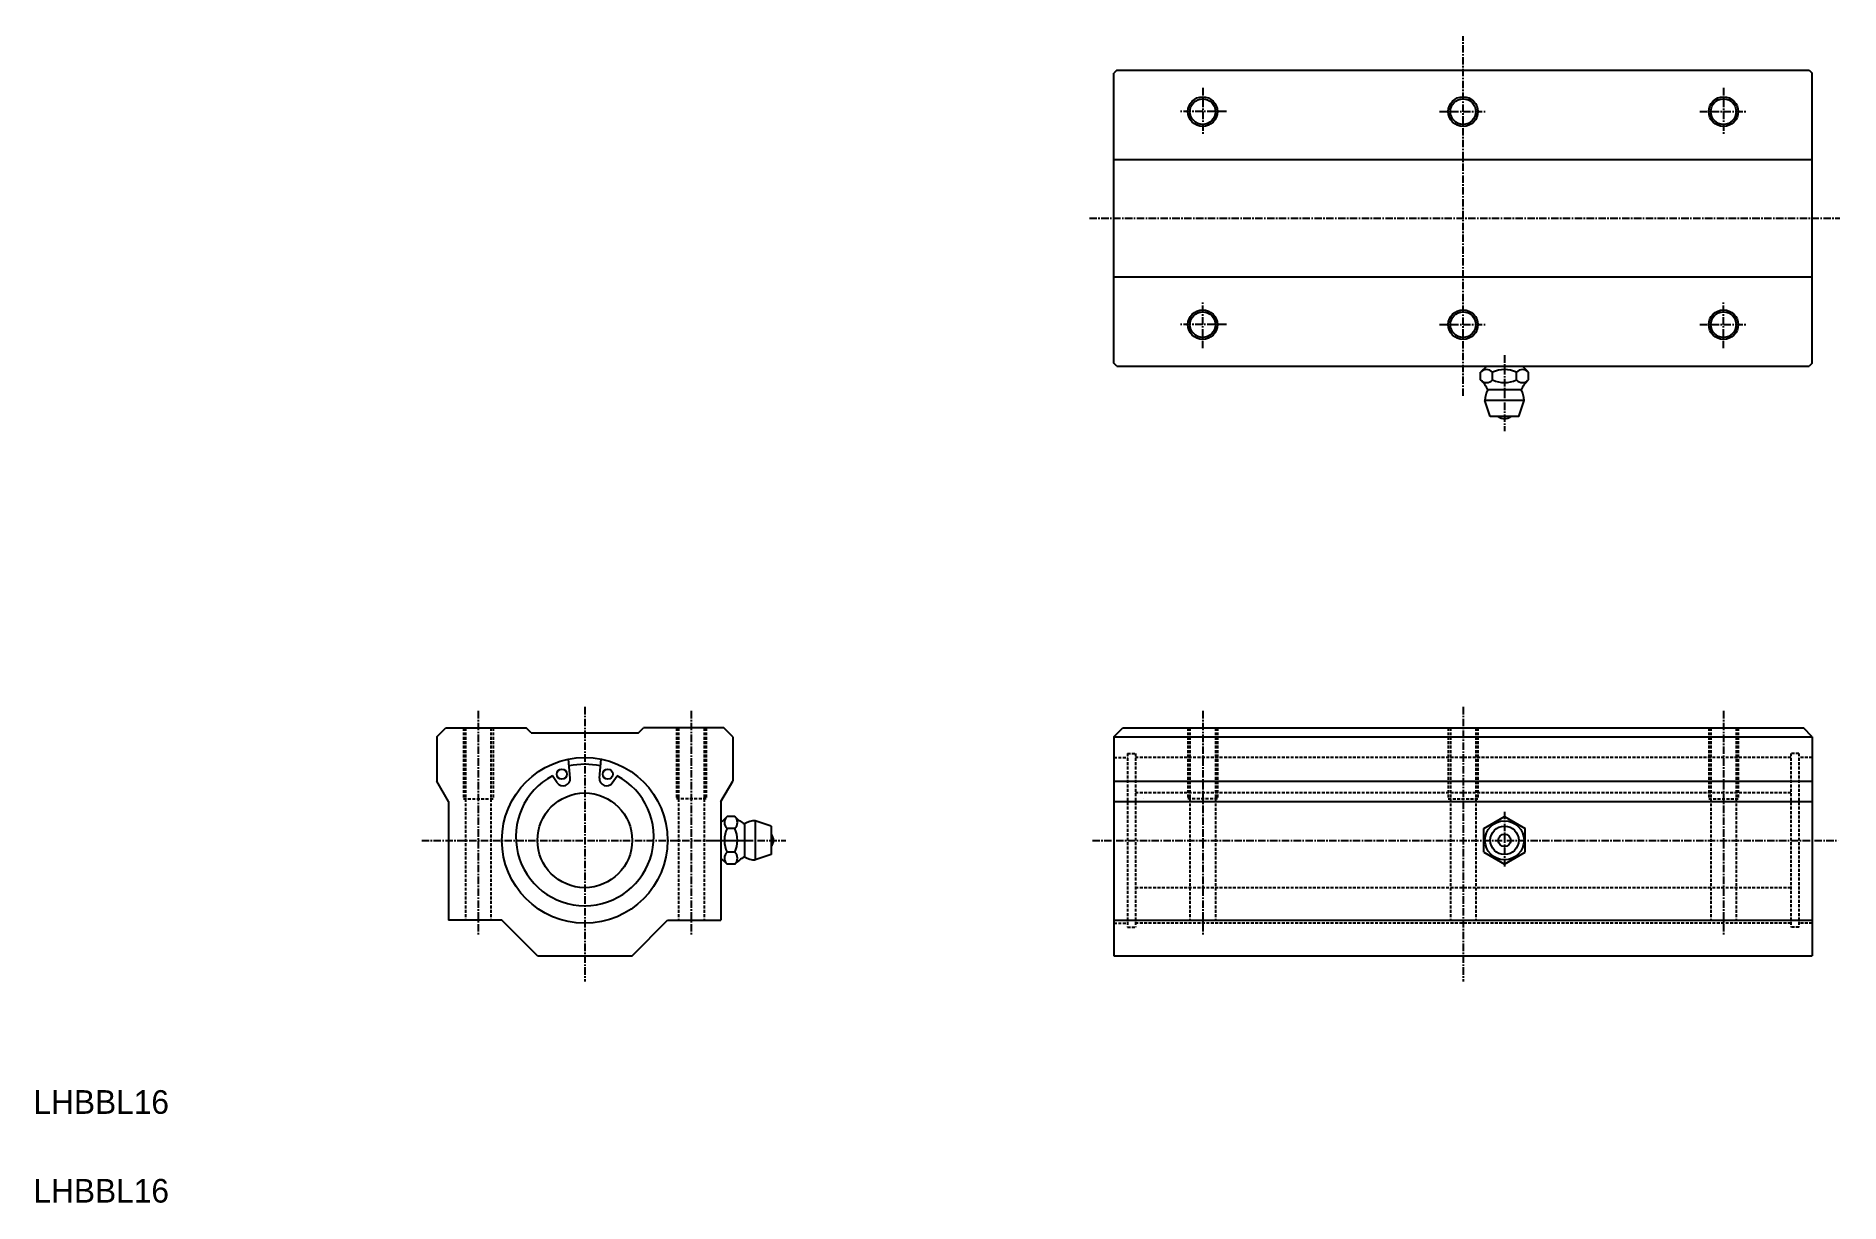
# Model space of a CAD drawing. Extents: x 10 to 315, y 10 to 207.
import ezdxf

# ---------------------------------------------------------------- set-up
doc = ezdxf.new("R2010")
doc.units = 0
doc.linetypes.add('CENTER', pattern=[2, 1.25, -0.25, 0.25, -0.25])
doc.linetypes.add('DASHED', pattern=[0.75, 0.5, -0.25])
doc.layers.get('0').update_dxf_attribs({"linetype": 'CONTINUOUS'})
doc.layers.add('CENTER', color=1, linetype='CENTER')

# ---------------------------------------------------------------- blocks, each defined once
blk = doc.blocks.new('A$C75322640')
at = {"color": 7, "linetype": 'CONTINUOUS'}
for p, q in [((-3, 0), (-4.04, -1.04)), ((0, 0), (0, 0)), ((-4.04, -2.34), (-4.04, -1.04)), ((-2.02, -2.34), (-2.02, -1.04)), ((2.02, -2.34), (2.02, -1.04)), ((4.04, -1.04), (3.13, -0.13)), ((4.04, -2.34), (4.04, -1.04)), ((-2.4, -8.5), (-3.3, -5.8)), ((3.3, -5.8), (-3.3, -5.8)), ((2.8, -4), (-2.8, -4)), ((2.4, -8.5), (3.3, -5.8)), ((-1.05, -8.5), (-2.4, -8.5)), ((1.05, -8.5), (-1.05, -8.5)), ((2.4, -8.5), (1.05, -8.5))]:
    blk.add_line(p, q, dxfattribs=at)
for centre, radius, start, end in [((-3.03, -1.95), 1.36, 41.9851, 138.0149), ((-3.03, -1.43), 1.36, 221.9851, 318.0149), ((-8.15, -6.71), 6, 26.874, 46.757), ((0, -5.35), 4.76, 64.8911, 115.1089), ((0, 1.97), 4.76, 244.8911, 295.1089), ((3.03, -1.95), 1.36, 41.985, 138.0149), ((3.03, -1.43), 1.36, 221.9851, 318.015), ((8.15, -6.71), 6, 135.0047, 153.126), ((0.19, -5.8), 3.49, 148.9518, 180), ((-0.19, -5.8), 3.49, 0, 31.0482), ((0, -7.33), 1.57, 228.2478, 311.7522)]:
    blk.add_arc(centre, radius, start, end, dxfattribs=at)
blk = doc.blocks.new('A$C38B63311')
at = {"layer": 'CENTER', "color": 1, "linetype": 'CENTER'}
blk.add_line((0, 1.82), (0, -10.98), dxfattribs=at)
at = {"color": 7, "linetype": 'CONTINUOUS'}
blk.add_blockref('A$C75322640', (0, 0), dxfattribs=at)
blk = doc.blocks.new('A$C0BF40FBB')
at = {"color": 7, "linetype": 'CONTINUOUS'}
for p, q in [((-3.5, 2.021), (0, 4.041)), ((0, 4.041), (3.5, 2.021)), ((-3.5, -2.021), (-3.5, 2.021)), ((3.5, -2.021), (3.5, 2.021)), ((-3.5, -2.021), (0, -4.041)), ((0, -4.041), (3.5, -2.021))]:
    blk.add_line(p, q, dxfattribs=at)
for radius in [3.3, 2.4, 1.049]:
    blk.add_circle((0, 0), radius, dxfattribs=at)

msp = doc.modelspace()

# ---------------------------------------------------------------- linework, layer by layer
at = {"color": 7, "linetype": 'CONTINUOUS'}
for p, q in [((193.05, 201.37), (192.55, 200.87)), ((193.05, 201.37), (310.05, 201.37)), ((310.05, 201.37), (310.55, 200.87)), ((192.55, 151.87), (192.55, 200.87)), ((310.55, 151.87), (310.55, 200.87)), ((192.55, 186.27), (310.55, 186.27)), ((192.55, 166.47), (310.55, 166.47)), ((193.05, 151.37), (192.55, 151.87)), ((193.05, 151.37), (310.05, 151.37)), ((310.55, 151.87), (310.05, 151.37)), ((78.15, 88.72), (79.65, 90.22)), ((78.15, 88.72), (78.15, 81.22)), ((79.65, 90.22), (93.25, 90.22)), ((94.1, 89.37), (93.25, 90.22)), ((94.1, 89.37), (112.2, 89.37)), ((112.2, 89.37), (113.05, 90.22)), ((126.65, 90.22), (113.05, 90.22)), ((128.15, 88.72), (126.65, 90.22)), ((128.15, 88.72), (128.15, 81.22)), ((192.55, 88.72), (194.05, 90.22)), ((192.55, 88.72), (310.55, 88.72)), ((192.55, 88.72), (192.55, 51.72)), ((194.05, 90.22), (309.05, 90.22)), ((310.55, 88.72), (309.05, 90.22)), ((310.55, 88.72), (310.55, 51.72)), ((100.69, 81.75), (100.41, 84.95)), ((105.62, 81.75), (105.9, 84.95)), ((80.15, 77.76), (78.15, 81.22)), ((98.51, 80.96), (97.7, 82.12)), ((107.8, 80.96), (108.61, 82.12)), ((126.15, 77.76), (128.15, 81.22)), ((192.55, 81.22), (310.55, 81.22)), ((80.15, 77.76), (80.15, 57.72)), ((126.15, 77.76), (126.15, 57.72)), ((192.55, 77.76), (310.55, 77.76)), ((197.55, 78.22), (197.55, 78.22)), ((208.8, 78.22), (208.8, 78.22)), ((89.15, 57.72), (80.15, 57.72)), ((95.15, 51.72), (89.15, 57.72)), ((111.15, 51.72), (117.15, 57.72)), ((117.15, 57.72), (126.15, 57.72)), ((192.55, 57.72), (310.55, 57.72)), ((95.15, 51.72), (111.15, 51.72)), ((192.55, 51.72), (310.55, 51.72))]:
    msp.add_line(p, q, dxfattribs=at)
at = {"color": 3, "linetype": 'DASHED'}
for p, q in [((82.65, 90.22), (82.65, 78.22)), ((83, 90.22), (83, 57.72)), ((87.3, 90.22), (87.3, 57.72)), ((87.65, 90.22), (87.65, 78.22)), ((118.65, 90.22), (118.65, 78.22)), ((119, 90.22), (119, 57.72)), ((123.3, 90.22), (123.3, 57.72)), ((123.65, 90.22), (123.65, 78.22)), ((205.05, 90.22), (205.05, 78.22)), ((205.4, 90.22), (205.4, 57.72)), ((209.7, 90.22), (209.7, 57.72)), ((210.05, 90.22), (210.05, 78.22)), ((249.05, 90.22), (249.05, 78.22)), ((249.4, 90.22), (249.4, 57.72)), ((253.7, 90.22), (253.7, 57.72)), ((254.05, 90.22), (254.05, 78.22)), ((293.05, 90.22), (293.05, 78.22)), ((293.4, 90.22), (293.4, 57.72)), ((297.7, 90.22), (297.7, 57.72)), ((298.05, 90.22), (298.05, 78.22)), ((194.83, 85.92), (194.83, 56.52)), ((194.83, 85.92), (196.18, 85.92)), ((196.18, 85.92), (196.18, 56.52)), ((306.92, 85.92), (306.92, 56.52)), ((308.27, 85.92), (306.92, 85.92)), ((308.27, 85.92), (308.27, 56.52)), ((192.55, 85.22), (194.83, 85.22)), ((306.92, 85.22), (196.18, 85.22)), ((310.55, 85.22), (308.27, 85.22)), ((82.65, 78.22), (87.65, 78.22)), ((123.65, 78.22), (118.65, 78.22)), ((306.92, 79.22), (196.18, 79.22)), ((210.05, 78.22), (205.05, 78.22)), ((249.05, 78.22), (254.05, 78.22)), ((293.05, 78.22), (298.05, 78.22)), ((306.92, 63.22), (196.18, 63.22)), ((192.55, 57.22), (194.83, 57.22)), ((194.83, 56.52), (196.18, 56.52)), ((306.92, 57.22), (196.18, 57.22)), ((308.27, 56.52), (306.92, 56.52)), ((310.55, 57.22), (308.27, 57.22))]:
    msp.add_line(p, q, dxfattribs=at)
at = {"color": 3}
for centre in [(207.55, 194.37), (251.55, 194.37), (295.55, 194.37), (207.55, 158.37), (251.55, 158.37), (295.55, 158.37)]:
    msp.add_circle(centre, 2.5, dxfattribs=at)
at = {"color": 7, "linetype": 'CONTINUOUS'}
for centre, radius in [((207.55, 194.37), 2.15), ((251.55, 194.37), 2.15), ((295.55, 194.37), 2.15), ((207.55, 158.37), 2.15), ((251.55, 158.37), 2.15), ((295.55, 158.37), 2.15), ((103.15, 71.22), 14), ((99.28, 82.4), 0.85), ((107.03, 82.4), 0.85), ((103.15, 71.22), 8)]:
    msp.add_circle(centre, radius, dxfattribs=at)
for centre, radius, start, end in [((103.15, 71.22), 12.85, 78.1077, 101.8923), ((103.15, 71.82), 11.65, 117.942, 62.058), ((99.49, 81.64), 1.2, 214.9881, 5.0215), ((106.82, 81.64), 1.2, 174.9785, 325.0119)]:
    msp.add_arc(centre, radius, start, end, dxfattribs=at)
at = {"layer": 'CENTER', "color": 1, "linetype": 'CENTER'}
for p, q in [((251.55, 146.34), (251.55, 207.14)), ((207.55, 198.37), (207.55, 190.37)), ((295.55, 198.37), (295.55, 190.37)), ((211.55, 194.37), (203.55, 194.37)), ((247.55, 194.37), (255.55, 194.37)), ((291.55, 194.37), (299.55, 194.37)), ((188.42, 176.37), (315.22, 176.37)), ((207.55, 154.37), (207.55, 162.37)), ((295.55, 154.37), (295.55, 162.37)), ((211.55, 158.37), (203.55, 158.37)), ((247.55, 158.37), (255.55, 158.37)), ((291.55, 158.37), (299.55, 158.37)), ((85.15, 93.08), (85.15, 55.08)), ((103.15, 93.76), (103.15, 47.36)), ((121.15, 93.08), (121.15, 55.08)), ((207.55, 93.08), (207.55, 55.08)), ((251.55, 93.76), (251.55, 47.36)), ((295.55, 93.08), (295.55, 55.08)), ((258.55, 76.03), (258.55, 66.71)), ((75.59, 71.22), (129.99, 71.22)), ((188.92, 71.22), (314.92, 71.22))]:
    msp.add_line(p, q, dxfattribs=at)

# ---------------------------------------------------------------- block references
at = {"color": 7, "linetype": 'CONTINUOUS'}
for name, p in [('A$C38B63311', (258.55, 151.37)), ('A$C0BF40FBB', (258.55, 71.22))]:
    msp.add_blockref(name, p, dxfattribs=at)
at = {"color": 7, "linetype": 'CONTINUOUS', "rotation": 90}
msp.add_blockref('A$C38B63311', (126.15, 71.22), dxfattribs=at)

# ---------------------------------------------------------------- texts
at = {"color": 7, "linetype": 'CONTINUOUS'}
for p in [(10, 25), (10, 10)]:
    msp.add_text('LHBBL16', height=4, dxfattribs=at).set_placement(p)

doc.saveas('drawing.dxf')
